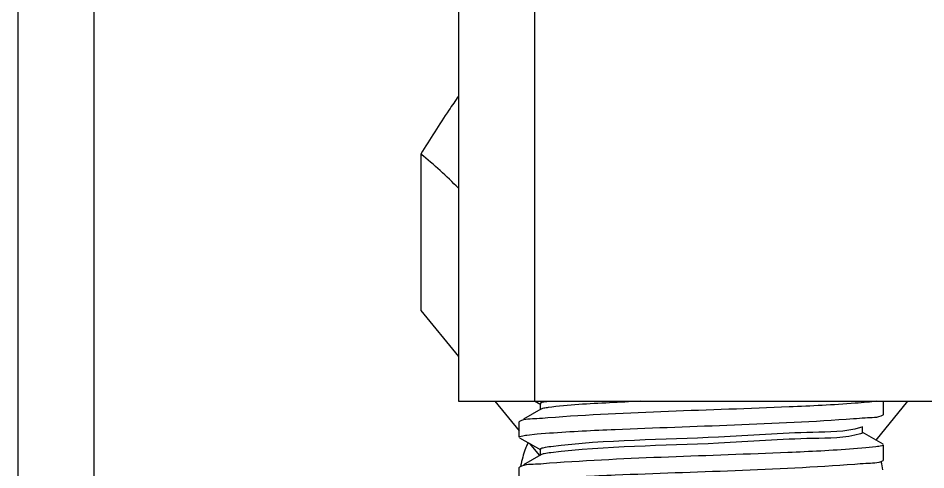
# Model space of a CAD drawing. Extents: x 185245 to 1992634, y -19957 to 755165.
# Drawn here: x 1876379.8 to 1876515.9, y 582660.1 to 582727.8 of the extents above; entities that cross this region are included whole.
import ezdxf

# ---------------------------------------------------------------- set-up
doc = ezdxf.new("R2010")
doc.units = 0
doc.header["$LTSCALE"] = 1000
doc.header["$MEASUREMENT"] = 0
doc.layers.add('02___PRT_ALL_AXES', color=7, linetype='Continuous')

msp = doc.modelspace()

# ---------------------------------------------------------------- linework, layer by layer
at = {"color": 7, "linetype": 'Continuous'}
for p, q in [((1876391.17, 582435.83), (1876391.17, 584065.92)), ((1876379.79, 582435.83), (1876379.79, 583974.29)), ((1876445.81, 583945.26), (1876445.81, 582670.33)), ((1876457.19, 583945.26), (1876457.19, 582670.33)), ((1876440.17, 582683.94), (1876445.81, 582677.04)), ((1876445.81, 582670.33), (1876650.71, 582670.33)), ((1876451.29, 582670.33), (1876454.92, 582665.88)), ((1876457.23, 582670.4), (1876458.14, 582669.87)), ((1876458.07, 582669.96), (1876458.07, 582669.05)), ((1876508.43, 582664.5), (1876513.19, 582670.33)), ((1876509.56, 582668.36), (1876509.56, 582670.33)), ((1876458.14, 582669.13), (1876455.56, 582667.63)), ((1876458.22, 582669.17), (1876458.14, 582669.13)), ((1876454.98, 582667.3), (1876454.92, 582667.23)), ((1876454.92, 582664.95), (1876454.92, 582667.23)), ((1876509.49, 582668.29), (1876509.56, 582668.36)), ((1876506.33, 582666.46), (1876506.12, 582666.38)), ((1876506.4, 582665.63), (1876506.4, 582666.54)), ((1876454.98, 582664.87), (1876458.14, 582663.04)), ((1876456.06, 582665.26), (1876457.59, 582665.43)), ((1876457.59, 582665.43), (1876459.44, 582665.58)), ((1876509.49, 582663.89), (1876506.33, 582665.72)), ((1876456.42, 582664.04), (1876457.94, 582662.18)), ((1876458.07, 582663.13), (1876458.07, 582662.22)), ((1876506.88, 582663.33), (1876505.06, 582663.18)), ((1876508.42, 582663.5), (1876506.88, 582663.33)), ((1876509.56, 582661.53), (1876509.56, 582663.81)), ((1876458.14, 582662.3), (1876455.56, 582660.8)), ((1876454.98, 582660.47), (1876454.92, 582660.4)), ((1876454.92, 582658.12), (1876454.92, 582660.4)), ((1876509.49, 582661.46), (1876509.56, 582661.53))]:
    msp.add_line(p, q, dxfattribs=at)
for points, knots in [([(1876459.26, 582670.3), (1876458.96, 582670.26), (1876458.65, 582670.18), (1876458.07, 582670.07), (1876458.07, 582669.96)], [0, 0, 0, 0, 0.723985, 1, 1, 1, 1]), ([(1876505.29, 582670.03), (1876502, 582669.78), (1876486.64, 582669.03), (1876471.26, 582668.73), (1876459.21, 582667.84)], [0, 0, 0, 0, 0.214706, 1, 1, 1, 1]), ([(1876473.05, 582670.33), (1876471.52, 582670.26), (1876466.92, 582670), (1876462.31, 582669.83), (1876459.26, 582669.39)], [0, 0, 0, 0, 0.33218, 1, 1, 1, 1]), ([(1876508.45, 582670.33), (1876508.01, 582670.27), (1876506.95, 582670.16), (1876505.9, 582670.07), (1876505.29, 582670.03)], [0, 0, 0, 0, 0.423463, 1, 1, 1, 1]), ([(1876459.26, 582669.39), (1876459.05, 582669.36), (1876458.7, 582669.3), (1876458.35, 582669.22), (1876458.22, 582669.17)], [0, 0, 0, 0, 0.611647, 1, 1, 1, 1]), ([(1876459.21, 582667.84), (1876458.66, 582667.8), (1876457.27, 582667.62), (1876455.74, 582667.73), (1876454.98, 582667.3)], [0, 0, 0, 0, 0.38831, 1, 1, 1, 1]), ([(1876459.44, 582665.58), (1876462.73, 582665.82), (1876477.93, 582666.56), (1876493.16, 582666.87), (1876505.06, 582667.73)], [0, 0, 0, 0, 0.216327, 1, 1, 1, 1]), ([(1876505.06, 582667.73), (1876505.64, 582667.77), (1876507.09, 582667.96), (1876508.7, 582667.84), (1876509.49, 582668.29)], [0, 0, 0, 0, 0.388887, 1, 1, 1, 1]), ([(1876506.12, 582666.38), (1876503.81, 582665.69), (1876496.56, 582665.76), (1876481.19, 582664.51), (1876467.99, 582664.57), (1876459.66, 582663.52)], [0, 0, 0, 0, 0.155236, 0.459038, 1, 1, 1, 1]), ([(1876454.92, 582664.95), (1876454.92, 582665.06), (1876455.48, 582665.15), (1876455.77, 582665.22), (1876456.06, 582665.26)], [0, 0, 0, 0, 0.273886, 1, 1, 1, 1]), ([(1876506.12, 582665.47), (1876503.81, 582664.78), (1876496.56, 582664.85), (1876481.19, 582663.6), (1876467.99, 582663.66), (1876459.66, 582662.61)], [0, 0, 0, 0, 0.155236, 0.459038, 1, 1, 1, 1]), ([(1876506.4, 582665.63), (1876506.4, 582665.6), (1876506.29, 582665.52), (1876506.19, 582665.49), (1876506.12, 582665.47)], [0, 0, 0, 0, 0.324871, 1, 1, 1, 1]), ([(1876459.66, 582663.52), (1876459.26, 582663.47), (1876458.87, 582663.36), (1876458.07, 582663.28), (1876458.07, 582663.13)], [0, 0, 0, 0, 0.729113, 1, 1, 1, 1]), ([(1876505.06, 582663.18), (1876501.78, 582662.94), (1876486.57, 582662.2), (1876471.35, 582661.89), (1876459.44, 582661.03)], [0, 0, 0, 0, 0.215967, 1, 1, 1, 1]), ([(1876509.56, 582663.81), (1876509.56, 582663.7), (1876509, 582663.61), (1876508.71, 582663.54), (1876508.42, 582663.5)], [0, 0, 0, 0, 0.273998, 1, 1, 1, 1]), ([(1876459.66, 582662.61), (1876459.33, 582662.57), (1876458.82, 582662.49), (1876458.3, 582662.39), (1876458.14, 582662.3)], [0, 0, 0, 0, 0.652278, 1, 1, 1, 1]), ([(1876459.44, 582661.03), (1876458.86, 582660.99), (1876457.4, 582660.8), (1876455.78, 582660.93), (1876454.98, 582660.47)], [0, 0, 0, 0, 0.38897, 1, 1, 1, 1]), ([(1876459.39, 582658.75), (1876462.7, 582658.99), (1876477.98, 582659.73), (1876493.29, 582660.03), (1876505.24, 582660.92)], [0, 0, 0, 0, 0.216628, 1, 1, 1, 1]), ([(1876505.24, 582660.92), (1876505.8, 582660.96), (1876507.19, 582661.13), (1876508.73, 582661.02), (1876509.49, 582661.46)], [0, 0, 0, 0, 0.388384, 1, 1, 1, 1])]:
    msp.add_open_spline(points, degree=3, knots=knots, dxfattribs=at)
at = {"layer": '02___PRT_ALL_AXES', "color": 7, "linetype": 'Continuous'}
for p, q in [((1876440.17, 582707.4), (1876440.17, 582683.94)), ((1876509.56, 582668.36), (1876509.56, 582670.33)), ((1876454.92, 582664.95), (1876454.92, 582667.23)), ((1876509.56, 582661.53), (1876509.56, 582663.81)), ((1876454.92, 582658.12), (1876454.92, 582660.4))]:
    msp.add_line(p, q, dxfattribs=at)
for centre, radius, start, end in [((1876395.35, 582652.45), 70.91, 44.634, 50.7896), ((1876469.6, 582657.96), 14.71, 159.3591, 164.2758), ((1876469.94, 582657.84), 15.07, 158.9725, 159.3758), ((1876470.16, 582657.75), 15.31, 156.2269, 158.9661), ((1876470.41, 582657.65), 15.58, 155.4999, 156.2326), ((1876469.12, 582658.1), 14.21, 164.2851, 169.704), ((1876495.51, 582658.14), 14.05, 7.839, 12.8484)]:
    msp.add_arc(centre, radius, start, end, dxfattribs=at)
msp.add_open_spline([(1876445.81, 582716.07), (1876445.33, 582715.38), (1876443.38, 582712.53), (1876441.54, 582709.62), (1876440.17, 582707.4)], degree=3, knots=[0, 0, 0, 0, 0.244029, 1, 1, 1, 1], dxfattribs=at)

doc.saveas('drawing.dxf')
